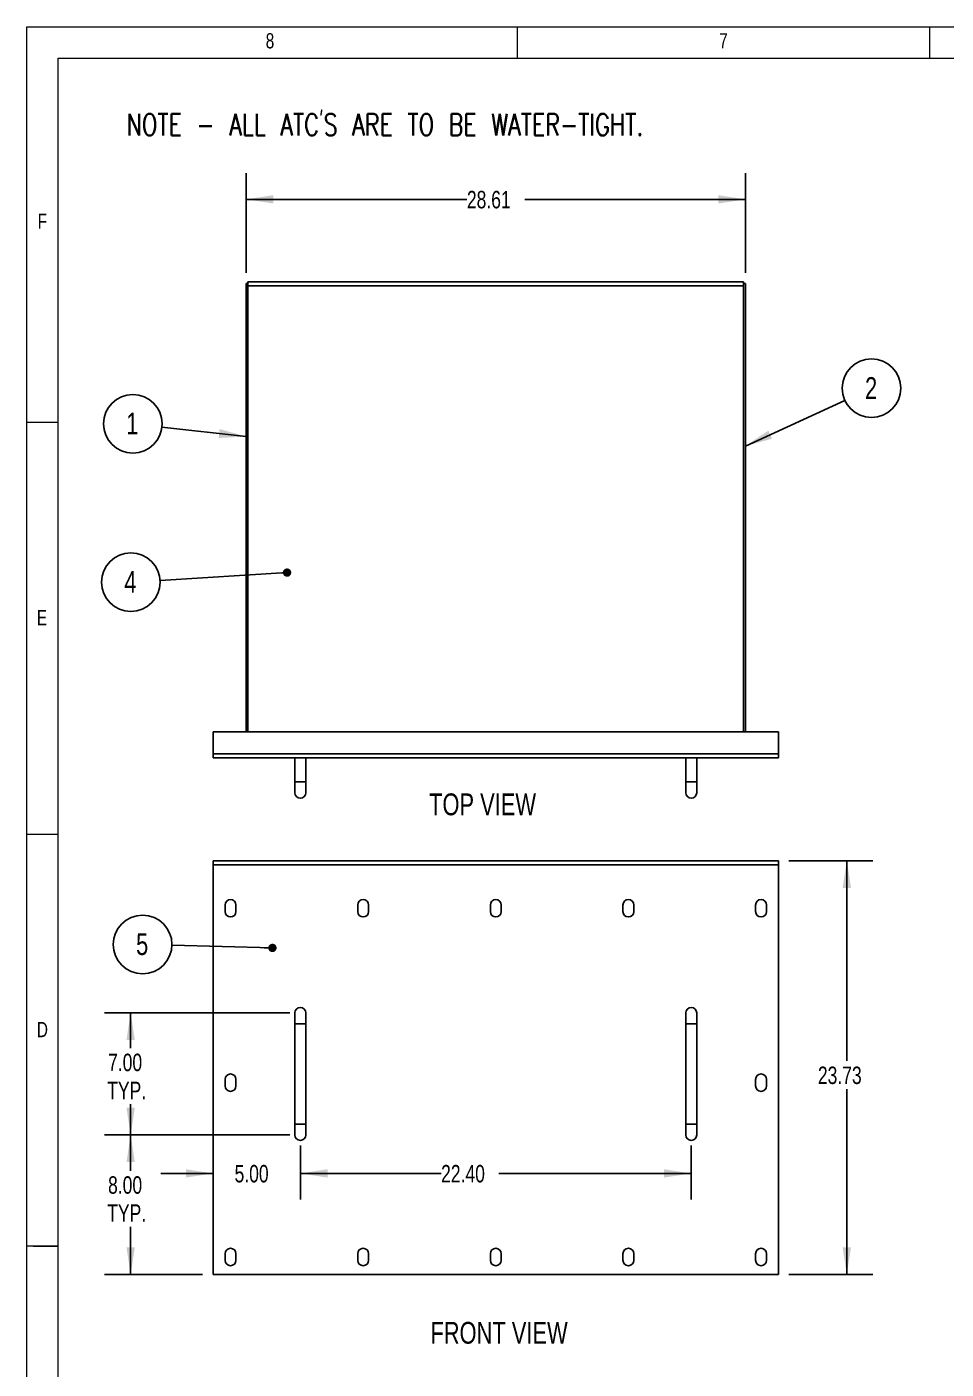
# Model space of a CAD drawing. Header units: inches. Extents: x 0 to 132, y 0 to 93.
# Drawn here: x 0.1 to 35.3, y 42.1 to 93.4 of the extents above; entities that cross this region are included whole.
import ezdxf

# ---------------------------------------------------------------- set-up
doc = ezdxf.new("R2010")
doc.units = ezdxf.units.IN
doc.header["$LTSCALE"] = 8
doc.header["$MEASUREMENT"] = 0
doc.layers.add('FORMAT', color=7, linetype='Continuous')
doc.styles.add('SLDTEXTSTYLE0', font='TXT', dxfattribs={"width": 0.75})
doc.styles.add('SLDTEXTSTYLE1', font='TXT', dxfattribs={"width": 0.75, "bigfont": 'bigfont'})
doc.dimstyles.new('SLDDIMSTYLE0', dxfattribs={"dimtxt": 0.679688, "dimasz": 1.04, "dimexe": 0, "dimexo": 0.0625, "dimgap": 0.169922, "dimtad": 0, "dimtih": 1, "dimtoh": 1, "dimlfac": 1.5, "dimrnd": 1e-09, "dimzin": 12, "dimdsep": 46, "dimtxsty": 'SLDTEXTSTYLE0', "dimsah": 1, "dimcen": 0.09, "dimadec": 0, "dimazin": 3, "dimtfac": 1, "dimtofl": 0, "dimtmove": 0, "dimatfit": 3, "dimfxl": 0, "dimfrac": 2, "dimtolj": 1, "dimtzin": 12, "dimarcsym": 0})
doc.dimstyles.new('SLDDIMSTYLE1', dxfattribs={"dimtxt": 0.679688, "dimasz": 1.04, "dimexe": 0, "dimexo": 0.0625, "dimgap": 0.169922, "dimtad": 0, "dimtih": 1, "dimtoh": 1, "dimlfac": 1.5, "dimrnd": 1e-09, "dimzin": 4, "dimdsep": 46, "dimtxsty": 'SLDTEXTSTYLE0', "dimsah": 1, "dimcen": 0.09, "dimadec": 0, "dimazin": 1, "dimtfac": 1, "dimtmove": 0, "dimatfit": 0, "dimfxl": 0, "dimfrac": 2, "dimtolj": 1, "dimtzin": 12, "dimarcsym": 0})
doc.dimstyles.new('SLDDIMSTYLE2', dxfattribs={"dimtxt": 0.679688, "dimasz": 1.04, "dimexe": 0, "dimexo": 0.0625, "dimgap": 0.169922, "dimtad": 0, "dimtih": 1, "dimtoh": 1, "dimlfac": 1.5, "dimrnd": 1e-09, "dimzin": 4, "dimdsep": 46, "dimtxsty": 'SLDTEXTSTYLE0', "dimsah": 1, "dimcen": 0.09, "dimadec": 0, "dimazin": 1, "dimtfac": 1, "dimtofl": 0, "dimtmove": 0, "dimatfit": 3, "dimfxl": 0, "dimfrac": 2, "dimtolj": 1, "dimtzin": 12, "dimarcsym": 0})
doc.dimstyles.new('SLDDIMSTYLE3', dxfattribs={"dimtxt": 0.18, "dimasz": 0.32, "dimexe": 0, "dimexo": 0.0625, "dimgap": 0, "dimtad": 0, "dimtih": 1, "dimtoh": 1, "dimdec": 0, "dimrnd": 1e-09, "dimzin": 0, "dimdsep": 46, "dimtxsty": 'Standard', "dimblk1": 'DOT', "dimblk2": 'DOT', "dimsah": 1, "dimcen": 0.09, "dimadec": 0, "dimazin": 0, "dimtfac": 0.32, "dimtdec": 0, "dimtofl": 0, "dimtmove": 0, "dimatfit": 3, "dimldrblk": 'DOT', "dimfxl": 0, "dimfrac": 2, "dimtolj": 1, "dimtzin": 0, "dimarcsym": 0})
doc.dimstyles.new('SLDDIMSTYLE4', dxfattribs={"dimtxt": 0.18, "dimasz": 1.04, "dimexe": 0, "dimexo": 0.0625, "dimgap": 0, "dimtad": 0, "dimtih": 1, "dimtoh": 1, "dimdec": 0, "dimrnd": 1e-09, "dimzin": 0, "dimdsep": 46, "dimtxsty": 'Standard', "dimsah": 1, "dimcen": 0.09, "dimadec": 0, "dimazin": 0, "dimtfac": 1.04, "dimtdec": 0, "dimtofl": 0, "dimtmove": 0, "dimatfit": 3, "dimfxl": 0, "dimfrac": 2, "dimtolj": 1, "dimtzin": 0, "dimarcsym": 0})

# ---------------------------------------------------------------- blocks, each defined once
blk = doc.blocks.new('Drawing View2')
at = {"color": 7, "linetype": 'Continuous', "lineweight": 25}
for p, q in [((-18.475, 10.07), (3.125, 10.07)), ((-18.475, 9.917), (-18.475, 10.07)), ((-18.475, 9.917), (-18.475, -5.75)), ((3.125, 9.917), (-18.475, 9.917)), ((3.125, 10.07), (3.125, 9.917)), ((3.125, 9.917), (3.125, -5.75)), ((-18.017, 8.375), (-18.017, 8.125)), ((-17.6, 8.125), (-17.6, 8.375)), ((-12.95, 8.375), (-12.95, 8.125)), ((-12.533, 8.125), (-12.533, 8.375)), ((-7.883, 8.375), (-7.883, 8.125)), ((-7.467, 8.125), (-7.467, 8.375)), ((-2.817, 8.375), (-2.817, 8.125)), ((-2.4, 8.125), (-2.4, 8.375)), ((2.25, 8.375), (2.25, 8.125)), ((2.667, 8.125), (2.667, 8.375)), ((-15.35, 4.25), (-15.35, 3.833)), ((-14.933, 3.833), (-14.933, 4.25)), ((-0.417, 4.25), (-0.417, 3.833)), ((0, 3.833), (0, 4.25)), ((-15.35, 3.833), (-15.35, 0)), ((-15.35, 3.833), (-14.933, 3.833)), ((-14.933, 0), (-14.933, 3.833)), ((-0.417, 3.833), (-0.417, 0)), ((0, 3.833), (-0.417, 3.833)), ((0, 0), (0, 3.833)), ((-18.017, 1.708), (-18.017, 1.458)), ((-17.6, 1.458), (-17.6, 1.708)), ((2.25, 1.708), (2.25, 1.458)), ((2.667, 1.458), (2.667, 1.708)), ((-15.35, 0), (-15.35, -0.417)), ((-15.35, 0), (-14.933, 0)), ((-14.933, -0.417), (-14.933, 0)), ((-0.417, 0), (-0.417, -0.417)), ((0, 0), (-0.417, 0)), ((0, -0.417), (0, 0)), ((-18.017, -4.958), (-18.017, -5.208)), ((-17.6, -5.208), (-17.6, -4.958)), ((-12.95, -4.958), (-12.95, -5.208)), ((-12.533, -5.208), (-12.533, -4.958)), ((-7.883, -4.958), (-7.883, -5.208)), ((-7.467, -5.208), (-7.467, -4.958)), ((-2.817, -4.958), (-2.817, -5.208)), ((-2.4, -5.208), (-2.4, -4.958)), ((2.25, -4.958), (2.25, -5.208)), ((2.667, -5.208), (2.667, -4.958)), ((-18.475, -5.75), (3.125, -5.75))]:
    blk.add_line(p, q, dxfattribs=at)
for centre, start, end in [((-17.808, 8.375), 0, 180), ((-12.742, 8.375), 0, 180), ((-7.675, 8.375), 0, 180), ((-2.608, 8.375), 0, 180), ((2.458, 8.375), 0, 180), ((-17.808, 8.125), 180, 0), ((-12.742, 8.125), 180, 0), ((-7.675, 8.125), 180, 0), ((-2.608, 8.125), 180, 0), ((2.458, 8.125), 180, 0), ((-15.142, 4.25), 0, 180), ((-0.208, 4.25), 0, 180), ((-17.808, 1.708), 0, 180), ((2.458, 1.708), 0, 180), ((-17.808, 1.458), 180, 0), ((2.458, 1.458), 180, 0), ((-15.142, -0.417), 180, 0), ((-0.208, -0.417), 180, 0), ((-17.808, -4.958), 0, 180), ((-12.742, -4.958), 0, 180), ((-7.675, -4.958), 0, 180), ((-2.608, -4.958), 0, 180), ((2.458, -4.958), 0, 180), ((-17.808, -5.208), 180, 0), ((-12.742, -5.208), 180, 0), ((-7.675, -5.208), 180, 0), ((-2.608, -5.208), 180, 0), ((2.458, -5.208), 180, 0)]:
    blk.add_arc(centre, 0.208, start, end, dxfattribs=at)
blk = doc.blocks.new('_D')
at = {"layer": 'FORMAT'}
for p, q in [((29.264, 61.515), (32.473, 61.515)), ((31.473, 61.515), (31.473, 53.857)), ((31.473, 45.695), (31.473, 52.784)), ((29.264, 45.695), (32.473, 45.695))]:
    blk.add_line(p, q, dxfattribs=at)
for points in [[(31.473, 61.515), (31.313, 60.475), (31.633, 60.475)], [(31.473, 45.695), (31.633, 46.735), (31.313, 46.735)]]:
    blk.add_solid(points, dxfattribs=at)
at = {"layer": 'FORMAT', "insert": (30.368, 53.644), "char_height": 0.6667, "attachment_point": 1, "style": 'SLDTEXTSTYLE0'}
blk.add_mtext('23.73', dxfattribs=at)
blk = doc.blocks.new('_D_1')
at = {"layer": 'FORMAT'}
for p, q in [((10.597, 50.629), (10.597, 48.559)), ((7.264, 49.559), (5.264, 49.559)), ((10.597, 49.559), (12.597, 49.559))]:
    blk.add_line(p, q, dxfattribs=at)
for points in [[(7.264, 49.559), (6.224, 49.719), (6.224, 49.399)], [(10.597, 49.559), (11.637, 49.399), (11.637, 49.719)]]:
    blk.add_solid(points, dxfattribs=at)
at = {"layer": 'FORMAT', "insert": (8.084, 49.882), "char_height": 0.6667, "attachment_point": 1, "style": 'SLDTEXTSTYLE0'}
blk.add_mtext('5.00', dxfattribs=at)
blk = doc.blocks.new('_D_2')
at = {"layer": 'FORMAT'}
for p, q in [((10.597, 50.629), (10.597, 48.559)), ((25.53, 50.629), (25.53, 48.559)), ((10.597, 49.559), (15.974, 49.559)), ((25.53, 49.559), (18.184, 49.559))]:
    blk.add_line(p, q, dxfattribs=at)
for points in [[(10.597, 49.559), (11.637, 49.399), (11.637, 49.719)], [(25.53, 49.559), (24.49, 49.719), (24.49, 49.399)]]:
    blk.add_solid(points, dxfattribs=at)
at = {"layer": 'FORMAT', "insert": (15.974, 49.882), "char_height": 0.6667, "attachment_point": 1, "style": 'SLDTEXTSTYLE0'}
blk.add_mtext('22.40', dxfattribs=at)
blk = doc.blocks.new('_D_3')
at = {"layer": 'FORMAT'}
for p, q in [((10.197, 51.029), (3.114, 51.029)), ((4.114, 51.029), (4.114, 49.662)), ((4.114, 45.695), (4.114, 47.516)), ((6.864, 45.695), (3.114, 45.695))]:
    blk.add_line(p, q, dxfattribs=at)
for points in [[(4.114, 51.029), (3.954, 49.989), (4.274, 49.989)], [(4.114, 45.695), (4.274, 46.735), (3.954, 46.735)]]:
    blk.add_solid(points, dxfattribs=at)
at = {"layer": 'FORMAT', "char_height": 0.6667, "attachment_point": 1, "style": 'SLDTEXTSTYLE0'}
for s, insert in [('8.00', (3.252, 49.449)), ('TYP.', (3.219, 48.376))]:
    blk.add_mtext(s, dxfattribs=dict(at, insert=insert))
blk = doc.blocks.new('_D_4')
at = {"layer": 'FORMAT'}
for p, q in [((10.197, 55.695), (3.114, 55.695)), ((4.114, 55.695), (4.114, 54.351)), ((4.114, 51.029), (4.114, 52.205)), ((10.197, 51.029), (3.114, 51.029))]:
    blk.add_line(p, q, dxfattribs=at)
for points in [[(4.114, 55.695), (3.954, 54.655), (4.274, 54.655)], [(4.114, 51.029), (4.274, 52.069), (3.954, 52.069)]]:
    blk.add_solid(points, dxfattribs=at)
at = {"layer": 'FORMAT', "char_height": 0.6667, "attachment_point": 1, "style": 'SLDTEXTSTYLE0'}
for s, insert in [('7.00', (3.252, 54.137)), ('TYP.', (3.219, 53.064))]:
    blk.add_mtext(s, dxfattribs=dict(at, insert=insert))
blk = doc.blocks.new('SW_NOTE_0_1')
at = {"layer": 'FORMAT', "color": 0}
blk.add_circle((-1.12, 0.03), 1.12, dxfattribs=at)
at = {"layer": 'FORMAT', "color": 0, "insert": (-1.137, 0.457), "char_height": 0.833, "attachment_point": 2, "style": 'SLDTEXTSTYLE0'}
blk.add_mtext('5', dxfattribs=at)
blk = doc.blocks.new('_Dot')
at = {"color": 0, "linetype": 'ByBlock', "lineweight": -2}
blk.add_line((-0.5, 0), (-1, 0), dxfattribs=at)
at = {"color": 0, "linetype": 'ByBlock', "const_width": 0.5}
blk.add_lwpolyline([(-0.25, 0, 1), (0.25, 0, 1)], format="xyb", close=True, dxfattribs=at)
blk = doc.blocks.new('Drawing View4')
at = {"color": 7, "linetype": 'Continuous', "lineweight": 25}
for p, q in [((-17.211, 19.053), (-17.142, 19.053)), ((-17.211, 1.917), (-17.211, 19.053)), ((-17.142, 19.12), (1.792, 19.12)), ((-17.142, 18.967), (-17.142, 19.12)), ((1.792, 19.12), (1.792, 18.967)), ((1.792, 19.053), (1.861, 19.053)), ((1.861, 1.917), (1.861, 19.053)), ((1.792, 18.967), (-17.142, 18.967)), ((-17.142, 18.967), (-17.142, 1.917)), ((1.792, 1.917), (1.792, 18.967)), ((-18.475, 1.917), (3.125, 1.917)), ((-18.475, 1.07), (-18.475, 1.917)), ((3.125, 1.917), (3.125, 1.07)), ((-18.475, 1.07), (3.125, 1.07)), ((-18.475, 0.917), (-18.475, 1.07)), ((3.125, 1.07), (3.125, 0.917)), ((3.125, 0.917), (-18.475, 0.917)), ((-15.35, 0.917), (-15.35, 0)), ((-14.933, 0), (-14.933, 0.917)), ((-0.417, 0.917), (-0.417, 0)), ((0, 0), (0, 0.917)), ((-15.35, 0), (-15.35, -0.417)), ((-15.35, 0), (-14.933, 0)), ((-14.933, -0.417), (-14.933, 0)), ((-0.417, 0), (-0.417, -0.417)), ((0, 0), (-0.417, 0)), ((0, -0.417), (0, 0))]:
    blk.add_line(p, q, dxfattribs=at)
for centre in [(-15.142, -0.417), (-0.208, -0.417)]:
    blk.add_arc(centre, 0.208, 180, 0, dxfattribs=at)
blk = doc.blocks.new('_D_7')
at = {"layer": 'FORMAT'}
for p, q in [((8.527, 83.983), (8.527, 87.799)), ((27.6, 83.983), (27.6, 87.799)), ((8.527, 86.799), (16.959, 86.799)), ((27.6, 86.799), (19.168, 86.799))]:
    blk.add_line(p, q, dxfattribs=at)
for points in [[(8.527, 86.799), (9.567, 86.639), (9.567, 86.959)], [(27.6, 86.799), (26.56, 86.959), (26.56, 86.639)]]:
    blk.add_solid(points, dxfattribs=at)
at = {"layer": 'FORMAT', "insert": (16.959, 87.122), "char_height": 0.6667, "attachment_point": 1, "style": 'SLDTEXTSTYLE0'}
blk.add_mtext('28.61', dxfattribs=at)
blk = doc.blocks.new('SW_NOTE_0_4')
at = {"layer": 'FORMAT', "color": 0}
blk.add_circle((-1.113, 0.126), 1.12, dxfattribs=at)
at = {"layer": 'FORMAT', "color": 0, "insert": (-1.13, 0.552), "char_height": 0.833, "attachment_point": 2, "style": 'SLDTEXTSTYLE0'}
blk.add_mtext('1', dxfattribs=at)
blk = doc.blocks.new('SW_NOTE_0_5')
at = {"layer": 'FORMAT', "color": 0}
blk.add_circle((1.018, 0.467), 1.12, dxfattribs=at)
at = {"layer": 'FORMAT', "color": 0, "insert": (1.002, 0.893), "char_height": 0.833, "attachment_point": 2, "style": 'SLDTEXTSTYLE0'}
blk.add_mtext('2', dxfattribs=at)
blk = doc.blocks.new('SW_NOTE_0_6')
at = {"layer": 'FORMAT', "color": 0}
blk.add_circle((-1.118, -0.069), 1.12, dxfattribs=at)
at = {"layer": 'FORMAT', "color": 0, "insert": (-1.135, 0.358), "char_height": 0.833, "attachment_point": 2, "style": 'SLDTEXTSTYLE0'}
blk.add_mtext('4', dxfattribs=at)

msp = doc.modelspace()

# ---------------------------------------------------------------- linework, layer by layer
at = {"color": 7, "linetype": 'Continuous', "lineweight": 18}
for p, q in [((0.1496, 0.1496), (0.1496, 93.3937)), ((0.1496, 93.3937), (132.1339, 93.3937)), ((18.8976, 92.1937), (18.8976, 93.3937)), ((34.6457, 92.1937), (34.6457, 93.3937)), ((1.3496, 1.3496), (1.3496, 92.1937)), ((1.3496, 92.1937), (130.9339, 92.1937)), ((1.3496, 78.2677), (0.1496, 78.2677)), ((1.3496, 62.5197), (0.1496, 62.5197)), ((1.3496, 46.7717), (0.1496, 46.7717)), ((0.3893, 46.7717), (1.3499, 46.7717))]:
    msp.add_line(p, q, dxfattribs=at)

# ---------------------------------------------------------------- block references
at = {"color": 7, "linetype": 'Continuous', "lineweight": 25}
for name, p in [('Drawing View4', (25.7385, 64.5296)), ('Drawing View2', (25.7385, 51.4453))]:
    msp.add_blockref(name, p, dxfattribs=at)
at = {"layer": 'FORMAT'}
for name, p in [('SW_NOTE_0_5', (31.3995, 79.1089)), ('SW_NOTE_0_4', (5.3088, 78.0947)), ('SW_NOTE_0_6', (5.2386, 72.2309)), ('SW_NOTE_0_1', (5.6918, 58.2842))]:
    msp.add_blockref(name, p, dxfattribs=at)

# ---------------------------------------------------------------- texts
at = {"color": 7, "linetype": 'Continuous', "lineweight": 0, "char_height": 0.5833, "style": 'SLDTEXTSTYLE0'}
for s, insert, attachment_point in [('8', (9.4371, 93.152), 2), ('7', (26.7599, 93.152), 2), ('F', (0.5634, 86.2567), 1), ('E', (0.5327, 71.0982), 1), ('D', (0.5327, 55.3501), 1)]:
    msp.add_mtext(s, dxfattribs=dict(at, insert=insert, attachment_point=attachment_point))
at = {"layer": 'FORMAT', "attachment_point": 1}
for s, insert, char_height, style in [('NOTE - ALL ATC’S ARE TO BE WATER-TIGHT.', (3.9576, 90.0717), 0.833333, 'SLDTEXTSTYLE1'), ('TOP VIEW', (15.5149, 64.0857), 0.83333, 'SLDTEXTSTYLE0'), ('FRONT VIEW', (15.5646, 43.8825), 0.83333, 'SLDTEXTSTYLE0')]:
    msp.add_mtext(s, dxfattribs=dict(at, insert=insert, char_height=char_height, style=style))

# ---------------------------------------------------------------- dimensions: what is measured, and where the dimension line sits
at = {"layer": 'FORMAT'}
for base, p1, p2, dimstyle, picture, middle in [((8.5271, 86.7989), (27.5999, 83.5827), (8.5271, 83.5827), 'SLDDIMSTYLE0', '_D_7', (18.0635, 86.7989)), ((7.2635, 49.5594), (10.5969, 51.0286), (7.2635, 45.6953), 'SLDDIMSTYLE1', '_D_1', (8.9461, 49.5594)), ((25.5302, 49.5594), (10.5969, 51.0286), (25.5302, 51.0286), 'SLDDIMSTYLE2', '_D_2', (17.0789, 49.5594))]:
    dim = msp.add_linear_dim(base=base, p1=p1, p2=p2, dimstyle=dimstyle, dxfattribs=at)
    dim.commit()
    dim.dimension.update_dxf_attribs({"geometry": picture, "text_midpoint": middle, "dimtype": 160})
dim = msp.add_linear_dim(base=(31.4727, 45.6953), p1=(28.8635, 61.515), p2=(28.8635, 45.6953), angle=90, dimstyle='SLDDIMSTYLE0', dxfattribs=at)
dim.commit()
dim.dimension.update_dxf_attribs({"geometry": '_D', "text_midpoint": (31.4727, 53.3209), "dimtype": 160})
for base, p2, picture, middle in [((4.1139, 55.6953), (10.5969, 55.6953), '_D_4', (4.1139, 53.2777)), ((4.1139, 45.6953), (7.2635, 45.6953), '_D_3', (4.1139, 48.5893))]:
    dim = msp.add_linear_dim(base=base, p1=(10.5969, 51.0286), p2=p2, angle=90, text='<>\\PTYP.', dimstyle='SLDDIMSTYLE2', dxfattribs=at)
    dim.commit()
    dim.dimension.update_dxf_attribs({"geometry": picture, "text_midpoint": middle, "dimtype": 160})

# ---------------------------------------------------------------- leaders
for points, dimstyle in [([(27.5999, 77.3682), (31.3995, 79.1089)], 'SLDDIMSTYLE4'), ([(8.5271, 77.73), (5.3088, 78.0947)], 'SLDDIMSTYLE4'), ([(10.0895, 72.5282), (5.2386, 72.2309)], 'SLDDIMSTYLE3'), ([(9.531, 58.1797), (5.6918, 58.2842)], 'SLDDIMSTYLE3')]:
    msp.add_leader(points, dimstyle=dimstyle, dxfattribs=at)

doc.saveas('drawing.dxf')
